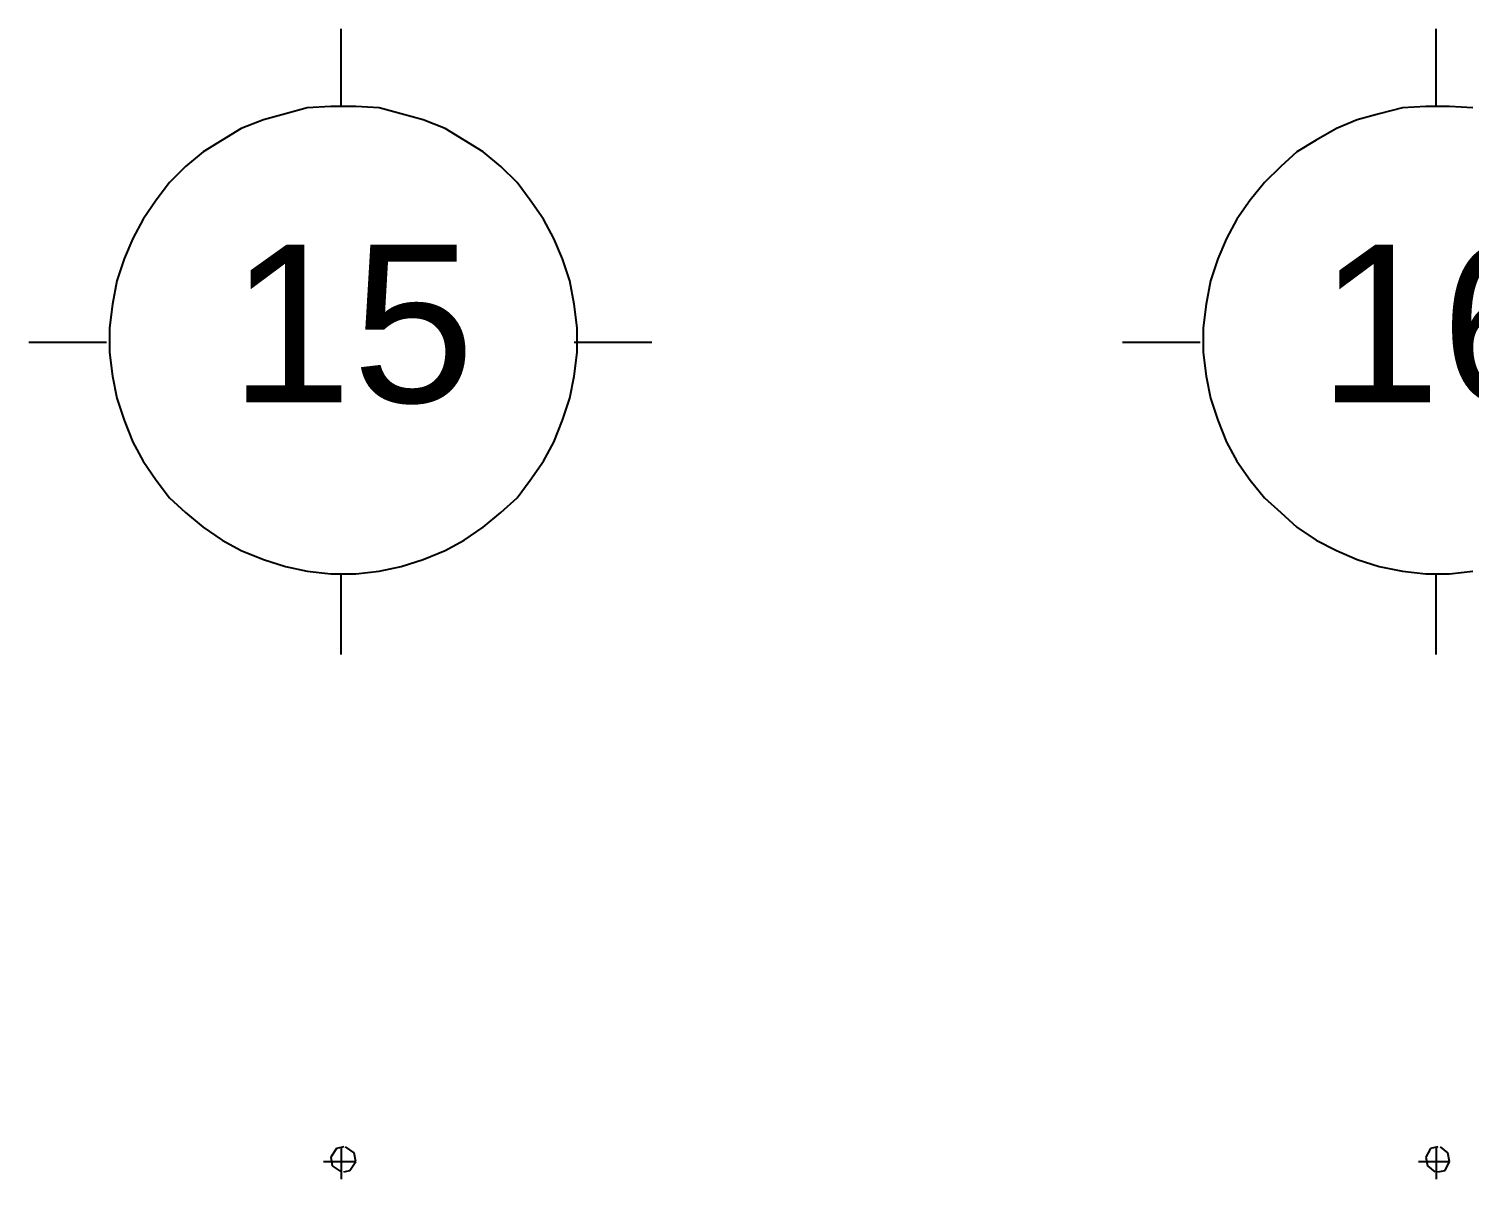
# Model space of a CAD drawing. Header units: millimetres. Extents: x 5 to 415, y 48 to 251.
# Drawn here: x 206.29 to 223.62, y 237.58 to 251.43 of the extents above; entities that cross this region are included whole.
import ezdxf

# ---------------------------------------------------------------- set-up
doc = ezdxf.new("R2010")
doc.units = ezdxf.units.MM
doc.layers.add('P', color=7, linetype='Continuous')
doc.layers.add('T', color=7, linetype='Continuous')

msp = doc.modelspace()

# ---------------------------------------------------------------- linework, layer by layer
at = {"layer": 'P'}
for points in [[(210.044, 250.49), (210.044, 251.425)], [(223.22, 250.49), (223.22, 251.425)], [(209.638, 250.472), (209.374, 250.402)], [(209.92, 250.49), (209.638, 250.472)], [(210.079, 250.49), (209.92, 250.49)], [(210.22, 250.49), (210.079, 250.49)], [(210.503, 250.472), (210.22, 250.49)], [(210.767, 250.402), (210.503, 250.472)], [(222.814, 250.472), (222.532, 250.402)], [(223.097, 250.49), (222.814, 250.472)], [(223.238, 250.49), (223.097, 250.49)], [(223.379, 250.49), (223.238, 250.49)], [(223.661, 250.472), (223.379, 250.49)], [(209.109, 250.331), (208.844, 250.225)], [(209.374, 250.402), (209.109, 250.331)], [(211.032, 250.331), (210.767, 250.402)], [(211.296, 250.225), (211.032, 250.331)], [(222.268, 250.331), (222.021, 250.225)], [(222.532, 250.402), (222.268, 250.331)], [(208.615, 250.084), (208.386, 249.943)], [(208.844, 250.225), (208.615, 250.084)], [(211.526, 250.084), (211.296, 250.225)], [(211.755, 249.943), (211.526, 250.084)], [(221.774, 250.084), (221.544, 249.943)], [(222.021, 250.225), (221.774, 250.084)], [(208.386, 249.943), (208.174, 249.767)], [(211.967, 249.767), (211.755, 249.943)], [(221.544, 249.943), (221.35, 249.767)], [(208.174, 249.767), (207.98, 249.573)], [(212.161, 249.573), (211.967, 249.767)], [(221.35, 249.767), (221.156, 249.573)], [(207.98, 249.573), (207.821, 249.361)], [(212.319, 249.361), (212.161, 249.573)], [(221.156, 249.573), (220.98, 249.361)], [(207.821, 249.361), (207.663, 249.132)], [(212.478, 249.132), (212.319, 249.361)], [(220.98, 249.361), (220.821, 249.132)], [(207.663, 249.132), (207.539, 248.902)], [(212.602, 248.902), (212.478, 249.132)], [(220.821, 249.132), (220.698, 248.902)], [(207.539, 248.902), (207.433, 248.655)], [(212.707, 248.655), (212.602, 248.902)], [(220.698, 248.902), (220.592, 248.655)], [(207.433, 248.655), (207.345, 248.391)], [(212.796, 248.391), (212.707, 248.655)], [(220.592, 248.655), (220.504, 248.391)], [(207.345, 248.391), (207.292, 248.109)], [(212.848, 248.109), (212.796, 248.391)], [(220.504, 248.391), (220.451, 248.109)], [(207.292, 248.109), (207.257, 247.826)], [(212.884, 247.826), (212.848, 248.109)], [(220.451, 248.109), (220.416, 247.826)], [(207.257, 247.826), (207.257, 247.685)], [(212.884, 247.685), (212.884, 247.826)], [(220.416, 247.826), (220.416, 247.685)], [(207.222, 247.65), (206.287, 247.65)], [(207.257, 247.685), (207.257, 247.527)], [(213.783, 247.65), (212.848, 247.65)], [(212.884, 247.527), (212.884, 247.685)], [(220.38, 247.65), (219.445, 247.65)], [(220.416, 247.685), (220.416, 247.527)], [(207.257, 247.527), (207.292, 247.244)], [(212.848, 247.244), (212.884, 247.527)], [(220.416, 247.527), (220.451, 247.244)], [(207.292, 247.244), (207.345, 246.98)], [(212.796, 246.98), (212.848, 247.244)], [(220.451, 247.244), (220.504, 246.98)], [(207.345, 246.98), (207.433, 246.715)], [(212.707, 246.715), (212.796, 246.98)], [(220.504, 246.98), (220.592, 246.715)], [(207.433, 246.715), (207.539, 246.451)], [(212.602, 246.451), (212.707, 246.715)], [(220.592, 246.715), (220.698, 246.451)], [(207.539, 246.451), (207.663, 246.221)], [(212.478, 246.221), (212.602, 246.451)], [(220.698, 246.451), (220.821, 246.221)], [(207.663, 246.221), (207.821, 245.992)], [(212.319, 245.992), (212.478, 246.221)], [(220.821, 246.221), (220.98, 245.992)], [(207.821, 245.992), (207.98, 245.78)], [(212.161, 245.78), (212.319, 245.992)], [(220.98, 245.992), (221.156, 245.78)], [(207.98, 245.78), (208.174, 245.604)], [(211.967, 245.604), (212.161, 245.78)], [(221.156, 245.78), (221.35, 245.604)], [(208.174, 245.604), (208.386, 245.428)], [(211.755, 245.428), (211.967, 245.604)], [(221.35, 245.604), (221.544, 245.428)], [(208.386, 245.428), (208.615, 245.269)], [(211.526, 245.269), (211.755, 245.428)], [(221.544, 245.428), (221.774, 245.269)], [(208.615, 245.269), (208.844, 245.145)], [(211.296, 245.145), (211.526, 245.269)], [(221.774, 245.269), (222.021, 245.145)], [(208.844, 245.145), (209.109, 245.039)], [(211.032, 245.039), (211.296, 245.145)], [(222.021, 245.145), (222.268, 245.039)], [(209.109, 245.039), (209.374, 244.951)], [(209.374, 244.951), (209.638, 244.898)], [(209.638, 244.898), (209.92, 244.863)], [(210.22, 244.863), (210.503, 244.898)], [(210.503, 244.898), (210.767, 244.951)], [(210.767, 244.951), (211.032, 245.039)], [(222.268, 245.039), (222.532, 244.951)], [(222.532, 244.951), (222.814, 244.898)], [(222.814, 244.898), (223.097, 244.863)], [(223.379, 244.863), (223.661, 244.898)], [(209.92, 244.863), (210.079, 244.863)], [(210.044, 243.893), (210.044, 244.863)], [(210.079, 244.863), (210.22, 244.863)], [(223.097, 244.863), (223.238, 244.863)], [(223.22, 243.893), (223.22, 244.863)], [(223.238, 244.863), (223.379, 244.863)], [(209.991, 237.949), (209.92, 237.843)], [(210.079, 237.966), (209.991, 237.949)], [(210.044, 237.966), (210.044, 237.578)], [(210.203, 237.896), (210.097, 237.966)], [(223.15, 237.949), (223.097, 237.843)], [(223.238, 237.966), (223.15, 237.949)], [(223.22, 237.966), (223.22, 237.578)], [(223.361, 237.896), (223.273, 237.966)], [(209.832, 237.79), (210.22, 237.79)], [(209.92, 237.843), (209.938, 237.737)], [(210.15, 237.684), (210.22, 237.79)], [(210.22, 237.79), (210.203, 237.896)], [(223.008, 237.79), (223.379, 237.79)], [(223.097, 237.843), (223.114, 237.737)], [(223.326, 237.684), (223.379, 237.79)], [(223.379, 237.79), (223.361, 237.896)], [(209.938, 237.737), (210.044, 237.666)], [(210.079, 237.666), (210.15, 237.684)], [(223.114, 237.737), (223.203, 237.666)], [(223.238, 237.666), (223.326, 237.684)]]:
    msp.add_lwpolyline(points, dxfattribs=at)

# ---------------------------------------------------------------- texts
at = {"layer": 'T', "char_height": 1.9, "attachment_point": 7}
for s, insert in [('{\\fArial|b0|i0|c0|p18;15}', (208.7, 246.9)), ('{\\fArial|b0|i0|c0|p18;16}', (221.8, 246.9))]:
    msp.add_mtext(s, dxfattribs=dict(at, insert=insert))

doc.saveas('drawing.dxf')
